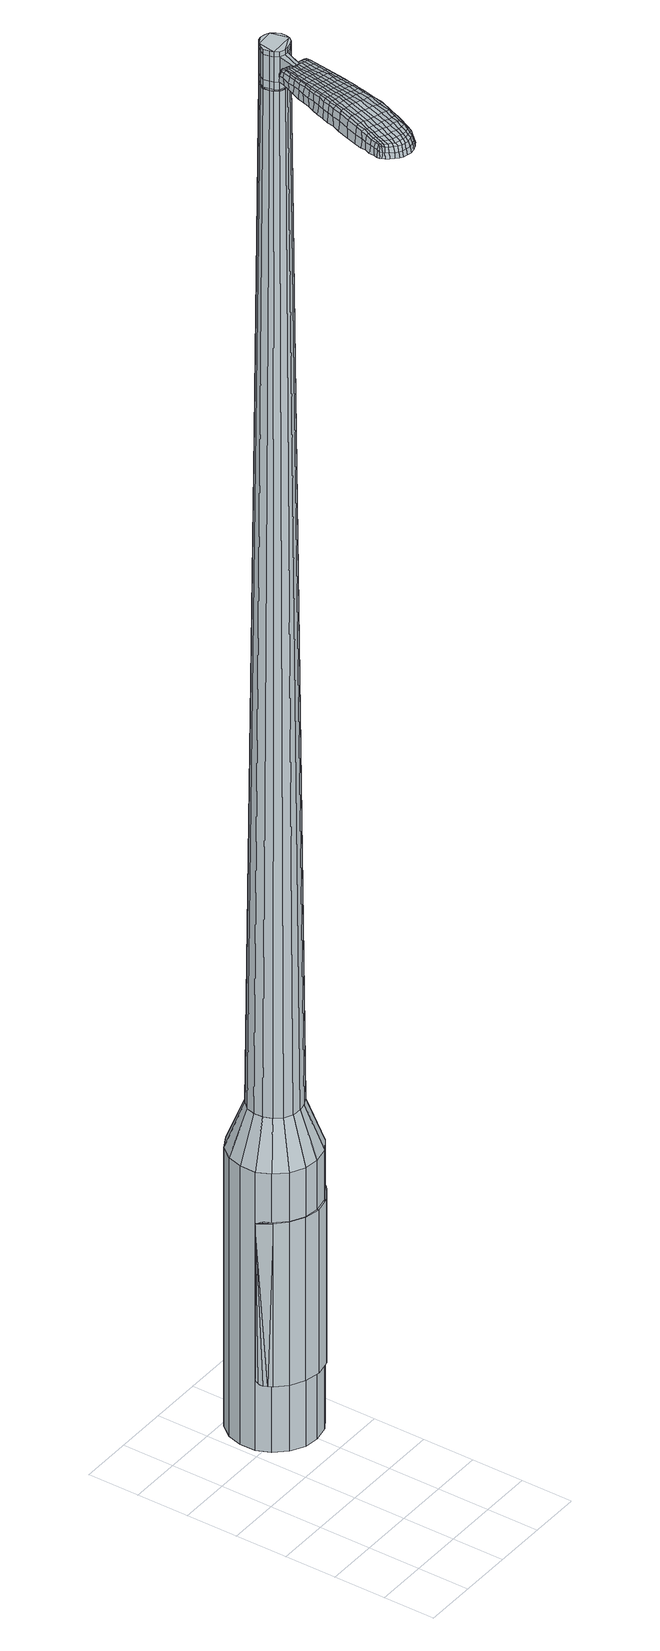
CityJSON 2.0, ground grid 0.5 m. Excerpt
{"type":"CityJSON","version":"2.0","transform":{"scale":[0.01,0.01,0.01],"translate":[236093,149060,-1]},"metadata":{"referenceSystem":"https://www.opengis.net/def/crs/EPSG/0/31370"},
"CityObjects":{
"object1":{"type":"GenericCityObject","attributes":{"cluster":38,"mean_distance_to_centroid":0.254,"new_centroid_x":236093.98,"new_centroid_y":149062.17,"mean_distance_to_camera":8.78,"H1":5.51,"H2":5.55,"Z_final":115.18,"cluster2":-1,"proj_x":236087.69,"proj_y":149060.14,"id_line":90867,"bearing_l":162.09,"distance":6.6,"orientation":"left","G_obj":252.09},"geometry":[{"type":"MultiSurface","lod":"2","boundaries":[[[0,1,2,3]],[[1,4,5,2]],[[4,6,7,5]],[[6,8,9,7]],[[8,10,11,9]],[[10,12,13,11]],[[12,14,15,13]],[[14,16,17,15]],[[16,18,19,17]],[[18,20,21,19]],[[20,22,23,21]],[[22,24,25,23]],[[24,26,27,25]],[[26,28,29,27]],[[28,30,31,29]],[[30,32,33,31]],[[32,34,35,33]],[[34,0,3,35]],[[36,37,38,39]],[[38,40,41,42]],[[41,43,42]],[[42,44,45,46]],[[45,47,46]],[[46,48,49,50]],[[49,51,50]],[[42,46,50,38]],[[50,52,39,38]],[[53,36,39]],[[2,5,7,35]],[[7,9,11,15]],[[11,13,15]],[[15,17,19,23]],[[19,21,23]],[[23,25,27,31]],[[27,29,31]],[[15,23,31,7]],[[31,33,35,7]],[[3,2,35]],[[1,0,54,55]],[[0,34,56,54]],[[34,32,57,56]],[[32,30,58,57]],[[30,28,59,58]],[[28,26,60,59]],[[26,24,61,60]],[[24,22,62,61]],[[22,20,63,62]],[[20,18,64,63]],[[18,16,65,64]],[[16,14,66,65]],[[14,12,67,66]],[[12,10,68,67]],[[10,8,69,68]],[[8,6,70,69]],[[6,4,71,70]],[[4,1,55,71]],[[55,54,72,73]],[[54,56,74,72]],[[56,57,75,74]],[[57,58,76,75]],[[58,59,77,76]],[[59,60,78,77]],[[60,61,79,78]],[[61,62,80,79]],[[62,63,81,80]],[[63,64,82,81]],[[64,65,83,82]],[[65,66,84,83]],[[66,67,85,84]],[[67,68,86,85]],[[68,69,87,86]],[[69,70,88,87]],[[70,71,89,88]],[[71,55,73,89]],[[90,91,92,93]],[[74,94,91,90]],[[75,95,94,74]],[[96,97,95,75]],[[98,99,97,96]],[[100,101,99,98]],[[102,103,101,100]],[[80,104,103,102]],[[105,106,104,80]],[[107,108,106,105]],[[109,110,108,107]],[[111,112,110,109]],[[85,113,112,111]],[[86,114,113,85]],[[115,116,114,86]],[[88,117,116,115]],[[118,119,117,88]],[[93,92,119,118]],[[120,121,122,123]],[[124,120,123,125]],[[126,124,125,127]],[[128,126,127,129]],[[130,128,129,131]],[[132,130,131,133]],[[134,132,133,135]],[[136,134,135,137]],[[138,136,137,139]],[[140,138,139,141]],[[142,140,141,143]],[[144,142,143,145]],[[146,144,145,147]],[[148,146,147,149]],[[150,148,149,151]],[[152,150,151,153]],[[73,72,90,93]],[[72,74,90]],[[76,96,75]],[[76,77,98,96]],[[77,78,100,98]],[[78,79,102,100]],[[79,80,102]],[[81,105,80]],[[81,82,107,105]],[[82,83,109,107]],[[83,84,111,109]],[[84,85,111]],[[87,115,86]],[[87,88,115]],[[89,118,88]],[[89,73,93,118]],[[154,155,92,91]],[[155,156,119,92]],[[156,117,119]],[[157,116,117]],[[157,114,116]],[[158,112,113]],[[158,159,110,112]],[[159,160,108,110]],[[160,161,106,108]],[[161,104,106]],[[162,103,104]],[[162,163,101,103]],[[163,164,99,101]],[[164,165,97,99]],[[165,95,97]],[[154,91,94]],[[39,52,152,166]],[[155,154,167,153]],[[53,39,166,121]],[[154,94,122,167]],[[36,53,121,120]],[[94,95,123,122]],[[37,36,120,124]],[[95,165,125,123]],[[38,37,124,126]],[[165,164,127,125]],[[40,38,126,128]],[[164,163,129,127]],[[41,40,128,130]],[[163,162,131,129]],[[43,41,130,132]],[[162,104,133,131]],[[42,43,132,134]],[[104,161,135,133]],[[44,42,134,136]],[[161,160,137,135]],[[45,44,136,138]],[[160,159,139,137]],[[47,45,138,140]],[[159,158,141,139]],[[46,47,140,142]],[[158,113,143,141]],[[48,46,142,144]],[[113,114,145,143]],[[49,48,144,146]],[[114,157,147,145]],[[51,49,146,148]],[[157,117,149,147]],[[50,51,148,150]],[[117,156,151,149]],[[52,50,150,152]],[[156,155,153,151]],[[152,153,168,169]],[[153,167,170,168]],[[167,122,171,170]],[[122,121,172,171]],[[121,166,173,172]],[[166,152,169,173]],[[174,175,176,177]],[[178,174,177,179]],[[174,178,180,181]],[[175,174,181,182]],[[183,184,185,186]],[[187,183,186,188]],[[183,187,189,190]],[[184,183,190,191]],[[192,193,194,195]],[[196,192,195,197]],[[192,196,198,199]],[[193,192,199,200]],[[201,202,203,204]],[[205,201,204,206]],[[201,205,207,208]],[[202,201,208,209]],[[210,211,212,213]],[[214,210,213,215]],[[210,214,216,217]],[[211,210,217,218]],[[219,220,221,222]],[[223,219,222,224]],[[219,223,225,226]],[[220,219,226,227]],[[228,229,230,231]],[[220,228,231,221]],[[228,220,227,232]],[[229,228,232,233]],[[234,235,236,237]],[[229,234,237,230]],[[234,229,233,238]],[[235,234,238,239]],[[240,178,179,241]],[[235,240,241,236]],[[240,235,239,242]],[[178,240,242,180]],[[243,244,245,246]],[[247,243,246,248]],[[243,247,249,250]],[[244,243,250,251]],[[252,253,254,255]],[[244,252,255,245]],[[252,244,251,256]],[[253,252,256,257]],[[258,259,260,261]],[[253,258,261,254]],[[258,253,257,262]],[[259,258,262,263]],[[264,265,266,267]],[[259,264,267,260]],[[264,259,263,268]],[[265,264,268,269]],[[270,175,182,271]],[[265,270,271,266]],[[270,265,269,272]],[[175,270,272,176]],[[273,274,275,276]],[[277,273,276,278]],[[273,277,279,280]],[[274,273,280,281]],[[282,283,284,285]],[[274,282,285,275]],[[282,274,281,286]],[[283,282,286,287]],[[288,289,290,291]],[[283,288,291,284]],[[288,283,287,292]],[[289,288,292,293]],[[294,187,188,295]],[[289,294,295,290]],[[294,289,293,296]],[[187,294,296,189]],[[297,298,299,300]],[[301,297,300,302]],[[297,301,303,304]],[[298,297,304,305]],[[306,307,308,309]],[[298,306,309,299]],[[306,298,305,310]],[[307,306,310,311]],[[312,313,314,315]],[[307,312,315,308]],[[312,307,311,316]],[[313,312,316,317]],[[318,319,320,321]],[[313,318,321,314]],[[318,313,317,322]],[[319,318,322,323]],[[324,184,191,325]],[[319,324,325,320]],[[324,319,323,326]],[[184,324,326,185]],[[327,213,212,328]],[[329,327,328,330]],[[327,329,331,332]],[[213,327,332,215]],[[333,329,330,334]],[[335,333,334,336]],[[333,335,337,338]],[[329,333,338,331]],[[339,335,336,340]],[[341,339,340,342]],[[339,341,343,344]],[[335,339,344,337]],[[345,341,342,346]],[[347,345,346,348]],[[345,347,349,350]],[[341,345,350,343]],[[351,347,348,352]],[[202,351,352,203]],[[351,202,209,353]],[[347,351,353,349]],[[354,355,200,199]],[[356,354,199,198]],[[354,356,357,358]],[[355,354,358,359]],[[360,361,359,358]],[[362,360,358,357]],[[360,362,363,364]],[[361,360,364,365]],[[366,367,365,364]],[[368,366,364,363]],[[366,368,369,370]],[[367,366,370,371]],[[372,373,371,370]],[[374,372,370,369]],[[372,374,207,205]],[[373,372,205,206]],[[375,376,377,378]],[[277,375,378,279]],[[375,277,278,379]],[[376,375,379,380]],[[381,196,197,382]],[[376,381,382,377]],[[381,376,380,383]],[[196,381,383,198]],[[384,385,386,387]],[[223,384,387,225]],[[384,223,224,388]],[[385,384,388,389]],[[390,391,392,393]],[[385,390,393,386]],[[390,385,389,394]],[[391,390,394,395]],[[396,193,200,397]],[[391,396,397,392]],[[396,391,395,398]],[[193,396,398,194]],[[399,400,401,402]],[[181,399,402,182]],[[399,181,180,403]],[[400,399,403,404]],[[405,406,407,408]],[[400,405,408,401]],[[405,400,404,409]],[[406,405,409,410]],[[411,204,203,412]],[[406,411,412,407]],[[411,406,410,413]],[[204,411,413,206]],[[414,415,416,417]],[[186,414,417,188]],[[414,186,185,418]],[[415,414,418,419]],[[420,208,207,421]],[[415,420,421,416]],[[420,415,419,422]],[[208,420,422,209]],[[423,424,425,426]],[[301,423,426,303]],[[423,301,302,427]],[[424,423,427,428]],[[429,214,215,430]],[[424,429,430,425]],[[429,424,428,431]],[[214,429,431,216]],[[432,433,434,435]],[[247,432,435,249]],[[432,247,248,436]],[[433,432,436,437]],[[438,439,440,441]],[[433,438,441,434]],[[438,433,437,442]],[[439,438,442,443]],[[444,211,218,445]],[[439,444,445,440]],[[444,439,443,446]],[[211,444,446,212]],[[447,448,437,436]],[[246,447,436,248]],[[447,246,245,449]],[[448,447,449,450]],[[451,452,443,442]],[[448,451,442,437]],[[451,448,450,453]],[[452,451,453,454]],[[455,328,212,446]],[[452,455,446,443]],[[455,452,454,456]],[[328,455,456,330]],[[457,458,459,460]],[[304,457,460,305]],[[457,304,303,426]],[[458,457,426,425]],[[461,332,331,462]],[[458,461,462,459]],[[461,458,425,430]],[[332,461,430,215]],[[463,464,450,449]],[[255,463,449,245]],[[463,255,254,465]],[[464,463,465,466]],[[467,468,454,453]],[[464,467,453,450]],[[467,464,466,469]],[[468,467,469,470]],[[471,334,330,456]],[[468,471,456,454]],[[471,468,470,472]],[[334,471,472,336]],[[473,474,475,476]],[[310,473,476,311]],[[473,310,305,460]],[[474,473,460,459]],[[477,338,337,478]],[[474,477,478,475]],[[477,474,459,462]],[[338,477,462,331]],[[479,480,466,465]],[[261,479,465,254]],[[479,261,260,481]],[[480,479,481,482]],[[483,484,470,469]],[[480,483,469,466]],[[483,480,482,485]],[[484,483,485,486]],[[487,340,336,472]],[[484,487,472,470]],[[487,484,486,488]],[[340,487,488,342]],[[489,490,491,492]],[[316,489,492,317]],[[489,316,311,476]],[[490,489,476,475]],[[493,344,343,494]],[[490,493,494,491]],[[493,490,475,478]],[[344,493,478,337]],[[495,496,482,481]],[[267,495,481,260]],[[495,267,266,497]],[[496,495,497,498]],[[499,500,486,485]],[[496,499,485,482]],[[499,496,498,501]],[[500,499,501,502]],[[503,346,342,488]],[[500,503,488,486]],[[503,500,502,504]],[[346,503,504,348]],[[505,506,507,508]],[[322,505,508,323]],[[505,322,317,492]],[[506,505,492,491]],[[509,350,349,510]],[[506,509,510,507]],[[509,506,491,494]],[[350,509,494,343]],[[511,512,498,497]],[[271,511,497,266]],[[511,271,182,402]],[[512,511,402,401]],[[513,514,502,501]],[[512,513,501,498]],[[513,512,401,408]],[[514,513,408,407]],[[515,352,348,504]],[[514,515,504,502]],[[515,514,407,412]],[[352,515,412,203]],[[516,517,419,418]],[[326,516,418,185]],[[516,326,323,508]],[[517,516,508,507]],[[518,353,209,422]],[[517,518,422,419]],[[518,517,507,510]],[[353,518,510,349]],[[519,520,380,379]],[[276,519,379,278]],[[519,276,275,521]],[[520,519,521,522]],[[523,356,198,383]],[[520,523,383,380]],[[523,520,522,524]],[[356,523,524,357]],[[525,526,527,528]],[[226,525,528,227]],[[525,226,225,387]],[[526,525,387,386]],[[529,530,531,532]],[[526,529,532,527]],[[529,526,386,393]],[[530,529,393,392]],[[533,355,359,534]],[[530,533,534,531]],[[533,530,392,397]],[[355,533,397,200]],[[535,536,522,521]],[[285,535,521,275]],[[535,285,284,537]],[[536,535,537,538]],[[539,362,357,524]],[[536,539,524,522]],[[539,536,538,540]],[[362,539,540,363]],[[541,542,543,544]],[[232,541,544,233]],[[541,232,227,528]],[[542,541,528,527]],[[545,546,547,548]],[[542,545,548,543]],[[545,542,527,532]],[[546,545,532,531]],[[549,361,365,550]],[[546,549,550,547]],[[549,546,531,534]],[[361,549,534,359]],[[551,552,538,537]],[[291,551,537,284]],[[551,291,290,553]],[[552,551,553,554]],[[555,368,363,540]],[[552,555,540,538]],[[555,552,554,556]],[[368,555,556,369]],[[557,558,559,560]],[[238,557,560,239]],[[557,238,233,544]],[[558,557,544,543]],[[561,562,563,564]],[[558,561,564,559]],[[561,558,543,548]],[[562,561,548,547]],[[565,367,371,566]],[[562,565,566,563]],[[565,562,547,550]],[[367,565,550,365]],[[567,568,554,553]],[[295,567,553,290]],[[567,295,188,417]],[[568,567,417,416]],[[569,374,369,556]],[[568,569,556,554]],[[569,568,416,421]],[[374,569,421,207]],[[570,571,404,403]],[[242,570,403,180]],[[570,242,239,560]],[[571,570,560,559]],[[572,573,410,409]],[[571,572,409,404]],[[572,571,559,564]],[[573,572,564,563]],[[574,373,206,413]],[[573,574,413,410]],[[574,573,563,566]],[[373,574,566,371]],[[575,576,577,578]],[[578,577,579,580]],[[581,579,577,582]],[[582,577,576,583]],[[584,585,586,587]],[[587,586,588,589]],[[590,588,586,591]],[[591,586,585,592]],[[593,594,595,596]],[[596,595,597,598]],[[599,597,595,600]],[[600,595,594,601]],[[602,603,604,605]],[[605,604,606,607]],[[608,606,604,609]],[[609,604,603,610]],[[611,612,613,614]],[[614,613,615,616]],[[617,615,613,618]],[[618,613,612,619]],[[620,621,622,623]],[[623,622,624,625]],[[626,624,622,627]],[[627,622,621,628]],[[629,630,631,632]],[[632,631,621,620]],[[628,621,631,633]],[[633,631,630,634]],[[635,636,637,638]],[[638,637,630,629]],[[634,630,637,639]],[[639,637,636,640]],[[580,579,641,642]],[[642,641,636,635]],[[640,636,641,643]],[[643,641,579,581]],[[644,645,646,647]],[[647,646,648,649]],[[650,648,646,651]],[[651,646,645,652]],[[653,654,655,656]],[[656,655,645,644]],[[652,645,655,657]],[[657,655,654,658]],[[659,660,661,662]],[[662,661,654,653]],[[658,654,661,663]],[[663,661,660,664]],[[665,666,667,668]],[[668,667,660,659]],[[664,660,667,669]],[[669,667,666,670]],[[583,576,671,672]],[[672,671,666,665]],[[670,666,671,673]],[[673,671,576,575]],[[674,675,676,677]],[[677,676,678,679]],[[680,678,676,681]],[[681,676,675,682]],[[683,684,685,686]],[[686,685,675,674]],[[682,675,685,687]],[[687,685,684,688]],[[689,690,691,692]],[[692,691,684,683]],[[688,684,691,693]],[[693,691,690,694]],[[589,588,695,696]],[[696,695,690,689]],[[694,690,695,697]],[[697,695,588,590]],[[698,699,700,701]],[[701,700,702,703]],[[704,702,700,705]],[[705,700,699,706]],[[707,708,709,710]],[[710,709,699,698]],[[706,699,709,711]],[[711,709,708,712]],[[713,714,715,716]],[[716,715,708,707]],[[712,708,715,717]],[[717,715,714,718]],[[719,720,721,722]],[[722,721,714,713]],[[718,714,721,723]],[[723,721,720,724]],[[592,585,725,726]],[[726,725,720,719]],[[724,720,725,727]],[[727,725,585,584]],[[611,614,728,729]],[[729,728,730,731]],[[732,730,728,733]],[[733,728,614,616]],[[731,730,734,735]],[[735,734,736,737]],[[738,736,734,739]],[[739,734,730,732]],[[737,736,740,741]],[[741,740,742,743]],[[744,742,740,745]],[[745,740,736,738]],[[743,742,746,747]],[[747,746,748,749]],[[750,748,746,751]],[[751,746,742,744]],[[749,748,752,753]],[[753,752,603,602]],[[610,603,752,754]],[[754,752,748,750]],[[601,755,756,600]],[[600,756,757,599]],[[758,757,756,759]],[[759,756,755,760]],[[760,761,762,759]],[[759,762,763,758]],[[764,763,762,765]],[[765,762,761,766]],[[766,767,768,765]],[[765,768,769,764]],[[770,769,768,771]],[[771,768,767,772]],[[772,773,774,771]],[[771,774,775,770]],[[608,775,774,606]],[[606,774,773,607]],[[776,777,778,779]],[[779,778,678,680]],[[679,678,778,780]],[[780,778,777,781]],[[598,597,782,783]],[[783,782,777,776]],[[781,777,782,784]],[[784,782,597,599]],[[785,786,787,788]],[[788,787,624,626]],[[625,624,787,789]],[[789,787,786,790]],[[791,792,793,794]],[[794,793,786,785]],[[790,786,793,795]],[[795,793,792,796]],[[601,594,797,798]],[[798,797,792,791]],[[796,792,797,799]],[[799,797,594,593]],[[800,801,802,803]],[[803,802,582,583]],[[581,582,802,804]],[[804,802,801,805]],[[806,807,808,809]],[[809,808,801,800]],[[805,801,808,810]],[[810,808,807,811]],[[602,605,812,813]],[[813,812,807,806]],[[811,807,812,814]],[[814,812,605,607]],[[815,816,817,818]],[[818,817,587,589]],[[584,587,817,819]],[[819,817,816,820]],[[608,609,821,822]],[[822,821,816,815]],[[820,816,821,823]],[[823,821,609,610]],[[824,825,826,827]],[[827,826,702,704]],[[702,826,703]],[[703,826,825,828]],[[616,615,829,830]],[[830,829,825,824]],[[828,825,829,831]],[[831,829,615,617]],[[832,833,648,834]],[[834,648,650]],[[649,648,835]],[[648,833,835]],[[836,837,838,839]],[[839,838,833,832]],[[835,833,838,840]],[[840,838,837,841]],[[619,612,842,843]],[[843,842,837,836]],[[841,837,842,844]],[[844,842,612,611]],[[845,846,835]],[[835,846,647,649]],[[644,647,846,847]],[[847,846,845,848]],[[841,849,850,840]],[[840,850,845,835]],[[848,845,850,851]],[[851,850,849,852]],[[611,729,853,844]],[[844,853,849,841]],[[852,849,853,854]],[[854,853,729,731]],[[855,856,857,858]],[[858,857,705,706]],[[704,705,857,827]],[[827,857,856,824]],[[732,733,859,860]],[[860,859,856,855]],[[824,856,859,830]],[[830,859,733,616]],[[848,861,862,847]],[[847,862,656,644]],[[653,656,862,863]],[[862,861,863]],[[852,864,865,851]],[[851,865,861,848]],[[863,861,865,866]],[[866,865,864,867]],[[731,735,868,854]],[[854,868,864,852]],[[867,864,868,869]],[[869,868,735,737]],[[870,871,872,873]],[[873,872,711,712]],[[706,711,872,858]],[[858,872,871,855]],[[738,739,874,875]],[[875,874,871,870]],[[855,871,874,860]],[[860,874,739,732]],[[876,877,863]],[[863,877,662,653]],[[659,662,877,878]],[[878,877,876,879]],[[867,880,881,866]],[[866,881,876,863]],[[879,876,881,882]],[[882,881,880,883]],[[737,741,884,869]],[[869,884,880,867]],[[883,880,884,885]],[[885,884,741,743]],[[886,887,888,889]],[[889,888,717,718]],[[712,717,888,873]],[[873,888,887,870]],[[744,745,890,891]],[[891,890,887,886]],[[870,887,890,875]],[[875,890,745,738]],[[879,892,893,878]],[[878,893,668,659]],[[665,668,893,894]],[[894,893,892,895]],[[883,896,897,882]],[[882,897,892,879]],[[895,892,897,898]],[[898,897,896,899]],[[743,747,900,885]],[[885,900,896,883]],[[899,896,900,901]],[[901,900,747,749]],[[902,903,904,905]],[[905,904,723,724]],[[718,723,904,889]],[[889,904,903,886]],[[750,751,906,907]],[[907,906,903,902]],[[886,903,906,891]],[[891,906,751,744]],[[895,908,909,894]],[[894,909,672,665]],[[583,672,909,803]],[[803,909,908,800]],[[899,910,911,898]],[[898,911,908,895]],[[800,908,911,809]],[[809,911,910,806]],[[749,753,912,901]],[[901,912,910,899]],[[806,910,912,813]],[[813,912,753,602]],[[820,913,914,819]],[[819,914,727,584]],[[724,727,914,905]],[[905,914,913,902]],[[610,754,915,823]],[[823,915,913,820]],[[902,913,915,907]],[[907,915,754,750]],[[781,916,917,780]],[[780,917,677,679]],[[674,677,917,918]],[[918,917,916,919]],[[599,757,920,784]],[[784,920,916,781]],[[919,916,920,921]],[[921,920,757,758]],[[922,923,924,925]],[[925,924,627,628]],[[626,627,924,788]],[[788,924,923,785]],[[926,927,928,929]],[[929,928,923,922]],[[785,923,928,794]],[[794,928,927,791]],[[760,755,930,931]],[[931,930,927,926]],[[791,927,930,798]],[[798,930,755,601]],[[919,932,933,918]],[[918,933,686,674]],[[683,686,933,934]],[[934,933,932,935]],[[758,763,936,921]],[[921,936,932,919]],[[935,932,936,937]],[[937,936,763,764]],[[938,939,940,941]],[[941,940,633,634]],[[628,633,940,925]],[[925,940,939,922]],[[942,943,944,945]],[[945,944,939,938]],[[922,939,944,929]],[[929,944,943,926]],[[766,761,946,947]],[[947,946,943,942]],[[926,943,946,931]],[[931,946,761,760]],[[935,948,949,934]],[[934,949,692,683]],[[689,692,949,950]],[[950,949,948,951]],[[764,769,952,937]],[[937,952,948,935]],[[951,948,952,953]],[[953,952,769,770]],[[954,955,956,957]],[[957,956,639,640]],[[634,639,956,941]],[[941,956,955,938]],[[958,959,960,961]],[[961,960,955,954]],[[938,955,960,945]],[[945,960,959,942]],[[772,767,962,963]],[[963,962,959,958]],[[942,959,962,947]],[[947,962,767,766]],[[951,964,965,950]],[[950,965,696,689]],[[589,696,965,818]],[[818,965,964,815]],[[770,775,966,953]],[[953,966,964,951]],[[815,964,966,822]],[[822,966,775,608]],[[805,967,968,804]],[[804,968,643,581]],[[640,643,968,957]],[[957,968,967,954]],[[811,969,970,810]],[[810,970,967,805]],[[954,967,970,961]],[[961,970,969,958]],[[607,773,971,814]],[[814,971,969,811]],[[958,969,971,963]],[[963,971,773,772]],[[575,578,177,176]],[[578,580,179,177]],[[590,591,190,189]],[[591,592,191,190]],[[593,596,195,194]],[[596,598,197,195]],[[617,618,217,216]],[[618,619,218,217]],[[620,623,222,221]],[[623,625,224,222]],[[629,632,231,230]],[[632,620,221,231]],[[635,638,237,236]],[[638,629,230,237]],[[580,642,241,179]],[[642,635,236,241]],[[650,651,250,249]],[[651,652,251,250]],[[652,657,256,251]],[[657,658,257,256]],[[658,663,262,257]],[[663,664,263,262]],[[664,669,268,263]],[[669,670,269,268]],[[670,673,272,269]],[[673,575,176,272]],[[680,681,280,279]],[[681,682,281,280]],[[682,687,286,281]],[[687,688,287,286]],[[688,693,292,287]],[[693,694,293,292]],[[694,697,296,293]],[[697,590,189,296]],[[698,701,300,299]],[[701,703,302,300]],[[707,710,309,308]],[[710,698,299,309]],[[713,716,315,314]],[[716,707,308,315]],[[719,722,321,320]],[[722,713,314,321]],[[592,726,325,191]],[[726,719,320,325]],[[776,779,378,377]],[[779,680,279,378]],[[598,783,382,197]],[[783,776,377,382]],[[625,789,388,224]],[[789,790,389,388]],[[790,795,394,389]],[[795,796,395,394]],[[796,799,398,395]],[[799,593,194,398]],[[703,427,302]],[[703,828,428,427]],[[828,831,431,428]],[[831,617,216,431]],[[832,834,435,434]],[[834,650,249,435]],[[836,839,441,440]],[[839,832,434,441]],[[619,843,445,218]],[[843,836,440,445]],[[972,973,974,975]],[[976,977,975,974]],[[978,979,980,981]],[[982,983,984,985]],[[973,986,987,974]],[[988,976,974,987]],[[989,978,981,990]],[[991,992,983,982]],[[986,993,994,987]],[[994,995,988,987]],[[996,989,990,997]],[[998,992,991,999]],[[993,1000,1001,994]],[[1001,1002,995,994]],[[1003,996,997,1004]],[[1005,998,999,1006]],[[1007,1008,1009,1010]],[[1011,1012,1008,1007]],[[1011,1013,1014,1012]],[[1013,1015,1016,1014]],[[1017,1018,1019,1020]],[[1021,1022,1018,1017]],[[1023,1024,1022,1021]],[[1025,1026,1024,1023]],[[1020,1009,1008,1017]],[[1017,1008,1012,1021]],[[1012,1014,1023,1021]],[[1014,1016,1025,1023]],[[981,980,977,976]],[[990,981,976,988]],[[995,997,990,988]],[[1002,1004,997,995]],[[982,985,979,978]],[[991,982,978,989]],[[999,991,989,996]],[[1006,999,996,1003]],[[983,1007,1010,984]],[[992,1011,1007,983]],[[1013,1011,992,998]],[[1015,1013,998,1005]],[[1027,1028,1029,1030]],[[1029,1031,1032,1033]],[[1029,1033,1034,1035]],[[1029,1035,1030]],[[1036,1027,1030,1037]],[[1038,1037,1030,1039]],[[1040,1039,1030]],[[1041,1029,1028,1042]],[[1043,1041,1042,1044]],[[1045,1043,1044,1046]],[[1047,1045,1046,1048]],[[1049,1047,1048,1050]],[[1050,1051,1052,1053]],[[1050,1053,1054,1055]],[[1050,1055,1056,1057]],[[1056,1058,1059,1060]],[[1056,1060,1061,1062]],[[1056,1062,1057]],[[1050,1057,1049]],[[1063,1064,1028,1027]],[[1065,1066,1031,1029]],[[1067,1068,1040,1030]],[[1064,1069,1042,1028]],[[1070,1065,1029,1041]],[[1069,1071,1044,1042]],[[1072,1070,1041,1043]],[[1071,1073,1046,1044]],[[1074,1072,1043,1045]],[[1073,1075,1048,1046]],[[1076,1074,1045,1047]],[[1075,1077,1050,1048]],[[1078,1076,1047,1049]],[[1077,1079,1051,1050]],[[1080,1081,1058,1056]],[[1082,1078,1049,1057]],[[1052,1051,1079,1083]],[[1053,1052,1083,1084]],[[1054,1053,1084,1085]],[[1055,1054,1085,1086]],[[1056,1055,1086,1080]],[[1087,1063,1027,1036]],[[1088,1087,1036,1037]],[[1089,1088,1037,1038]],[[1090,1089,1038,1039]],[[1068,1090,1039,1040]],[[1032,1031,1066,1091]],[[1059,1058,1081,1092]],[[1033,1032,1091,1093]],[[1034,1033,1093,1094]],[[1035,1034,1094,1095]],[[1030,1035,1095,1067]],[[1060,1059,1092,1096]],[[1061,1060,1096,1097]],[[1062,1061,1097,1098]],[[1057,1062,1098,1082]]]}]}
},
"vertices":[
[86,175,384],[73,182,384],[73,182,96],[86,175,96],[63,193,384],[63,193,96],[57,206,384],[57,206,96],[57,221,384],[57,221,96],[61,235,384],[61,235,96],[70,247,384],[70,247,96],[83,254,384],[83,254,96],[97,257,384],[97,257,96],[112,255,384],[112,255,96],[125,249,384],[125,249,96],[135,238,384],[135,238,96],[140,224,384],[140,224,96],[141,209,384],[141,209,96],[136,195,384],[136,195,96],[127,184,384],[127,184,96],[115,176,384],[115,176,96],[100,173,384],[100,173,96],[104,203,1524],[108,205,1524],[111,209,1524],[95,202,1524],[112,213,1524],[112,218,1524],[107,226,1524],[110,222,1524],[103,228,1524],[98,229,1524],[90,225,1524],[94,228,1524],[87,221,1524],[85,217,1524],[87,208,1524],[86,212,1524],[90,204,1524],[99,202,1524],[91,191,429],[83,195,429],[100,190,429],[108,192,429],[116,196,429],[121,203,429],[124,212,429],[123,220,429],[120,228,429],[114,235,429],[106,239,429],[98,240,429],[89,238,429],[82,234,429],[76,227,429],[74,219,429],[74,210,429],[77,202,429],[95,202,1483],[90,204,1483],[99,202,1483],[104,203,1483],[108,205,1483],[111,209,1483],[112,213,1483],[112,218,1483],[110,222,1483],[107,226,1483],[103,228,1483],[98,229,1483],[94,228,1483],[90,225,1483],[87,221,1483],[85,217,1483],[86,212,1483],[87,208,1483],[95,203,1483],[95,203,1485],[91,205,1485],[91,205,1483],[99,202,1485],[104,203,1485],[107,206,1483],[107,206,1485],[110,209,1483],[110,209,1485],[111,213,1483],[111,213,1485],[111,218,1483],[111,218,1485],[110,222,1485],[107,225,1483],[107,225,1485],[103,227,1483],[103,227,1485],[98,228,1483],[98,228,1485],[94,227,1483],[94,227,1485],[90,225,1485],[87,221,1485],[86,217,1483],[86,217,1485],[86,212,1485],[88,208,1483],[88,208,1485],[104,203,1519],[99,202,1519],[99,202,1493],[104,203,1493],[108,205,1519],[108,205,1493],[111,209,1519],[111,209,1493],[112,213,1519],[112,213,1493],[112,218,1519],[112,218,1493],[110,222,1519],[110,222,1493],[107,226,1519],[107,226,1493],[103,228,1519],[103,228,1493],[98,229,1519],[98,229,1493],[94,228,1519],[94,228,1493],[90,225,1519],[90,225,1493],[87,221,1519],[87,221,1493],[85,217,1519],[85,217,1493],[86,212,1519],[86,212,1493],[87,208,1519],[87,208,1493],[90,204,1519],[90,204,1493],[95,202,1485],[90,204,1485],[87,208,1485],[85,217,1485],[94,228,1485],[98,229,1485],[103,228,1485],[107,226,1485],[112,218,1485],[112,213,1485],[111,209,1485],[108,205,1485],[95,202,1519],[95,202,1493],[86,186,1513],[86,186,1518],[89,185,1513],[92,184,1513],[92,184,1518],[89,185,1518],[47,120,1519],[50,127,1518],[48,126,1509],[46,119,1510],[45,112,1519],[43,111,1510],[46,112,1526],[49,121,1525],[52,127,1525],[84,108,1519],[86,115,1518],[85,116,1525],[83,109,1525],[82,100,1519],[80,101,1526],[83,98,1510],[85,106,1510],[87,113,1509],[45,44,1519],[41,45,1519],[41,44,1513],[45,43,1513],[49,43,1519],[49,42,1513],[49,45,1524],[45,45,1524],[42,46,1524],[67,114,1530],[70,121,1529],[67,122,1529],[64,115,1530],[65,105,1531],[61,106,1531],[68,104,1530],[71,113,1530],[73,120,1529],[92,191,1512],[90,192,1512],[89,191,1517],[92,190,1517],[95,190,1512],[94,189,1517],[95,189,1506],[92,190,1506],[89,191,1506],[30,63,1519],[31,67,1519],[30,66,1512],[29,63,1512],[30,61,1518],[29,60,1512],[31,61,1522],[32,63,1523],[32,66,1524],[32,71,1519],[33,77,1519],[32,76,1512],[30,71,1512],[33,71,1524],[35,77,1525],[35,82,1519],[37,90,1519],[35,89,1511],[33,82,1511],[36,83,1526],[39,90,1526],[41,101,1519],[39,100,1510],[42,101,1526],[74,189,1513],[71,182,1513],[73,182,1518],[75,189,1517],[76,194,1512],[77,193,1516],[75,194,1506],[73,188,1507],[70,181,1507],[69,175,1514],[66,168,1515],[67,168,1520],[70,175,1519],[67,174,1507],[64,167,1507],[63,161,1515],[60,154,1516],[62,154,1522],[65,161,1521],[61,160,1508],[59,153,1508],[58,147,1517],[55,140,1517],[57,141,1524],[59,148,1523],[56,146,1508],[53,140,1509],[52,133,1518],[54,134,1524],[51,133,1509],[64,52,1519],[66,55,1519],[65,55,1524],[63,52,1523],[63,49,1518],[62,50,1522],[64,48,1512],[65,50,1512],[67,53,1512],[68,59,1519],[70,64,1519],[69,65,1525],[67,60,1524],[69,58,1512],[71,63,1512],[72,70,1519],[75,77,1519],[73,79,1526],[71,71,1526],[73,68,1511],[76,76,1511],[78,88,1519],[77,90,1526],[79,87,1510],[103,179,1513],[101,172,1513],[102,171,1507],[104,178,1507],[104,185,1512],[105,184,1506],[103,184,1516],[102,180,1517],[100,173,1518],[99,165,1514],[97,158,1515],[98,156,1507],[100,163,1507],[98,166,1519],[96,159,1520],[95,150,1515],[93,143,1516],[94,142,1508],[96,149,1508],[94,152,1521],[92,144,1522],[92,136,1517],[90,129,1517],[91,127,1509],[93,134,1508],[90,137,1523],[89,130,1524],[88,122,1518],[89,120,1509],[87,123,1524],[90,185,1519],[88,185,1519],[88,178,1520],[85,178,1520],[91,177,1520],[93,184,1519],[85,170,1522],[83,171,1522],[83,163,1523],[81,164,1523],[86,162,1523],[88,170,1521],[81,156,1524],[78,157,1524],[79,149,1525],[76,150,1525],[82,148,1525],[84,155,1524],[76,142,1526],[74,143,1526],[74,135,1527],[71,136,1527],[77,134,1527],[80,141,1526],[72,128,1528],[69,129,1528],[75,127,1528],[46,48,1527],[43,49,1527],[50,48,1526],[52,52,1527],[48,52,1528],[44,53,1528],[50,58,1529],[46,60,1529],[54,58,1528],[56,65,1530],[52,65,1530],[48,66,1530],[54,72,1531],[51,73,1531],[58,71,1530],[61,80,1531],[57,81,1531],[53,82,1531],[61,93,1531],[57,94,1531],[65,92,1531],[61,48,1518],[59,46,1519],[59,45,1513],[62,47,1513],[61,49,1523],[59,48,1523],[54,44,1519],[54,43,1513],[54,46,1524],[31,58,1518],[31,56,1518],[32,57,1523],[32,60,1523],[29,58,1513],[30,55,1513],[33,53,1519],[35,49,1519],[36,51,1524],[34,54,1523],[32,52,1513],[35,49,1513],[38,47,1519],[39,48,1524],[38,46,1513],[51,120,1528],[53,120,1528],[55,126,1528],[53,127,1527],[48,112,1528],[50,111,1529],[55,118,1529],[58,117,1530],[61,124,1529],[58,125,1528],[52,110,1529],[55,109,1530],[61,116,1530],[64,123,1529],[58,108,1531],[81,110,1528],[79,111,1529],[77,102,1529],[79,102,1528],[83,117,1527],[81,118,1528],[75,112,1529],[73,103,1530],[77,119,1528],[103,187,1512],[102,188,1512],[101,187,1517],[103,186,1517],[104,186,1506],[102,187,1506],[98,189,1512],[98,188,1517],[99,188,1506],[78,196,1512],[80,195,1512],[79,194,1506],[77,195,1506],[78,194,1517],[80,194,1517],[82,194,1512],[84,193,1512],[84,193,1506],[81,194,1506],[82,193,1517],[84,192,1517],[87,193,1512],[86,192,1506],[87,191,1517],[77,189,1519],[78,189,1519],[74,182,1520],[76,182,1520],[80,188,1519],[83,187,1519],[78,181,1520],[80,180,1520],[85,186,1519],[83,179,1520],[101,181,1519],[99,182,1519],[97,174,1520],[99,174,1520],[96,183,1519],[94,176,1520],[71,175,1521],[73,175,1521],[69,168,1522],[70,168,1522],[75,174,1521],[78,173,1521],[73,167,1522],[75,166,1523],[80,172,1522],[78,165,1523],[97,167,1521],[95,167,1521],[93,160,1522],[95,159,1522],[92,168,1521],[90,161,1522],[66,161,1523],[68,161,1523],[63,154,1524],[65,154,1524],[70,160,1523],[73,159,1524],[68,153,1525],[70,152,1525],[76,158,1524],[73,151,1525],[93,152,1523],[91,153,1523],[89,146,1524],[91,145,1524],[88,154,1524],[86,147,1525],[61,147,1525],[63,147,1525],[58,140,1526],[60,140,1526],[65,146,1526],[68,145,1526],[63,139,1527],[65,138,1527],[71,144,1526],[68,137,1527],[89,138,1525],[87,139,1525],[85,132,1526],[87,131,1526],[83,140,1526],[81,133,1527],[56,134,1527],[58,133,1527],[60,132,1527],[63,131,1528],[66,130,1528],[85,124,1527],[83,125,1527],[79,126,1528],[62,51,1525],[59,50,1525],[63,55,1526],[61,54,1526],[55,49,1526],[56,52,1527],[32,62,1525],[33,59,1525],[34,63,1526],[33,65,1525],[35,56,1525],[37,53,1526],[38,57,1527],[36,60,1526],[39,51,1526],[41,55,1527],[65,60,1526],[63,59,1527],[67,65,1527],[65,65,1528],[58,58,1528],[61,64,1529],[34,70,1526],[35,68,1527],[37,74,1528],[36,76,1527],[37,66,1527],[40,63,1528],[42,70,1529],[39,72,1528],[43,61,1528],[45,68,1530],[69,71,1528],[67,71,1529],[72,79,1528],[70,79,1529],[63,71,1529],[66,79,1530],[38,82,1528],[39,80,1528],[42,88,1529],[40,90,1528],[41,79,1529],[44,77,1530],[47,85,1530],[44,87,1530],[47,75,1530],[50,83,1531],[76,90,1529],[73,90,1529],[69,91,1530],[44,101,1528],[46,100,1529],[48,98,1530],[51,97,1530],[54,96,1531],[50,125,1509],[52,126,1518],[49,119,1518],[47,119,1509],[46,111,1519],[45,110,1510],[48,112,1525],[51,120,1525],[53,126,1525],[83,117,1525],[84,115,1518],[82,108,1518],[81,110,1525],[80,100,1519],[79,102,1525],[81,98,1510],[83,107,1509],[85,114,1509],[42,46,1513],[42,47,1519],[45,46,1519],[45,45,1513],[49,46,1519],[49,45,1513],[49,47,1524],[46,47,1524],[43,48,1524],[67,122,1528],[69,121,1528],[67,114,1529],[64,115,1529],[65,105,1529],[61,106,1529],[68,104,1529],[71,113,1529],[73,120,1528],[89,189,1516],[89,190,1512],[91,189,1512],[91,188,1516],[94,188,1512],[94,187,1516],[94,187,1506],[91,188,1506],[88,189,1506],[31,66,1512],[33,66,1519],[32,63,1518],[31,63,1512],[32,61,1518],[31,61,1512],[33,61,1522],[34,63,1523],[34,66,1523],[34,76,1512],[35,76,1519],[34,71,1519],[32,70,1512],[35,71,1524],[37,76,1525],[37,89,1511],[39,89,1519],[37,82,1519],[35,81,1511],[38,82,1525],[41,90,1526],[43,100,1519],[41,99,1510],[44,101,1526],[74,181,1518],[73,181,1513],[76,188,1513],[77,188,1517],[78,193,1512],[78,192,1515],[77,192,1506],[75,187,1506],[72,181,1507],[69,167,1520],[68,167,1514],[70,174,1514],[72,174,1519],[69,173,1507],[66,166,1507],[64,154,1522],[62,153,1516],[65,160,1515],[66,160,1521],[63,159,1508],[60,153,1508],[59,140,1523],[57,139,1517],[60,146,1516],[61,147,1522],[58,146,1508],[55,139,1508],[54,133,1517],[56,133,1524],[52,132,1509],[63,56,1523],[64,55,1519],[63,53,1518],[62,53,1523],[61,51,1518],[61,52,1522],[62,50,1512],[64,51,1512],[65,54,1512],[67,66,1525],[68,65,1519],[66,60,1519],[65,61,1524],[67,58,1512],[69,64,1512],[72,79,1526],[73,78,1519],[70,71,1519],[69,72,1525],[71,69,1511],[74,76,1511],[76,89,1519],[75,90,1526],[77,87,1510],[100,171,1507],[99,173,1513],[101,180,1513],[102,179,1506],[102,185,1512],[103,184,1506],[101,184,1515],[100,181,1517],[98,174,1518],[96,157,1507],[95,158,1514],[97,165,1514],[98,164,1507],[96,166,1519],[94,159,1520],[92,142,1508],[92,144,1516],[93,151,1515],[94,149,1508],[92,152,1521],[90,145,1522],[89,128,1508],[88,129,1517],[90,136,1516],[91,135,1508],[89,138,1522],[87,131,1523],[86,122,1517],[87,121,1509],[85,124,1524],[90,184,1518],[87,185,1518],[87,177,1519],[85,178,1519],[90,176,1519],[92,183,1518],[85,170,1520],[83,171,1520],[83,163,1521],[80,164,1521],[86,162,1521],[88,169,1520],[81,156,1523],[78,157,1523],[78,149,1524],[76,150,1524],[81,148,1524],[84,155,1523],[76,142,1525],[73,143,1525],[74,135,1526],[71,136,1526],[77,134,1526],[79,141,1525],[72,128,1527],[69,129,1527],[75,127,1527],[43,50,1526],[46,49,1526],[50,49,1525],[51,53,1526],[48,53,1526],[44,54,1526],[46,60,1528],[50,59,1528],[53,58,1527],[56,65,1528],[52,66,1529],[49,67,1529],[51,74,1530],[54,73,1530],[58,72,1529],[60,80,1530],[57,81,1530],[54,82,1530],[57,94,1530],[61,93,1530],[64,92,1530],[59,47,1513],[58,48,1518],[60,50,1518],[61,48,1512],[60,51,1523],[58,50,1523],[54,47,1519],[54,46,1513],[54,48,1523],[34,58,1523],[33,57,1518],[33,59,1518],[34,60,1523],[31,59,1512],[32,56,1512],[37,52,1523],[37,51,1519],[35,54,1519],[36,55,1523],[34,53,1513],[36,50,1513],[39,49,1519],[40,50,1524],[39,48,1513],[55,126,1527],[53,119,1527],[52,120,1527],[54,126,1526],[49,111,1527],[50,111,1528],[61,124,1528],[58,117,1528],[56,118,1528],[58,125,1527],[53,110,1528],[55,108,1529],[61,116,1529],[64,123,1528],[58,107,1529],[76,102,1528],[79,111,1527],[80,110,1527],[78,102,1527],[82,117,1526],[81,117,1527],[75,112,1528],[72,103,1528],[77,118,1527],[100,185,1516],[101,186,1512],[102,186,1512],[101,185,1516],[101,185,1506],[98,187,1512],[97,186,1516],[98,186,1506],[78,192,1506],[79,193,1512],[77,193,1506],[79,192,1516],[83,191,1506],[84,191,1512],[81,192,1512],[80,191,1506],[81,191,1516],[84,190,1516],[86,190,1512],[86,190,1506],[86,190,1516],[78,188,1518],[77,188,1518],[75,181,1519],[76,181,1519],[82,186,1518],[80,187,1518],[78,180,1519],[80,179,1519],[85,185,1518],[83,179,1519],[97,174,1519],[99,181,1518],[100,181,1518],[98,174,1519],[96,182,1518],[94,175,1519],[73,174,1520],[72,174,1520],[70,167,1521],[78,172,1520],[75,173,1520],[73,166,1521],[75,165,1521],[80,172,1520],[78,165,1521],[93,160,1521],[95,167,1520],[96,166,1520],[94,159,1521],[92,168,1520],[89,161,1521],[68,160,1522],[67,160,1522],[64,153,1523],[65,153,1523],[73,158,1522],[70,159,1522],[68,152,1523],[70,151,1524],[75,157,1523],[73,150,1524],[89,145,1523],[91,153,1522],[92,152,1522],[90,145,1523],[87,154,1522],[85,146,1523],[63,146,1524],[62,147,1524],[59,140,1525],[60,139,1525],[68,144,1525],[65,145,1524],[63,138,1525],[66,137,1526],[71,143,1525],[68,136,1526],[85,131,1525],[87,138,1524],[88,138,1524],[86,131,1525],[83,139,1524],[81,132,1525],[58,132,1526],[57,133,1526],[63,131,1527],[60,132,1526],[66,130,1527],[83,124,1526],[84,124,1526],[79,125,1526],[59,51,1524],[61,53,1524],[62,56,1525],[60,55,1525],[54,50,1525],[56,53,1525],[35,63,1525],[35,60,1524],[34,62,1524],[35,65,1525],[39,58,1526],[38,54,1525],[36,57,1524],[37,61,1525],[40,52,1525],[41,56,1526],[62,60,1526],[64,60,1526],[66,66,1526],[64,65,1527],[58,59,1526],[60,65,1527],[38,74,1527],[37,68,1526],[36,70,1526],[37,76,1526],[43,70,1528],[41,64,1527],[38,66,1526],[40,72,1527],[43,62,1527],[45,68,1528],[66,71,1527],[68,72,1527],[71,79,1527],[69,79,1528],[62,71,1528],[65,80,1529],[42,88,1528],[40,80,1527],[39,82,1527],[42,89,1527],[47,85,1529],[45,77,1529],[42,79,1528],[45,87,1528],[48,75,1529],[50,83,1530],[73,91,1528],[74,91,1528],[69,91,1529],[46,99,1528],[45,100,1528],[51,97,1529],[49,98,1529],[54,95,1530],[77,193,1508],[83,191,1508],[72,160,1509],[65,162,1509],[65,140,1510],[57,142,1510],[52,102,1512],[43,105,1512],[49,122,1511],[58,119,1511],[47,85,1513],[43,72,1514],[34,75,1514],[38,88,1513],[90,188,1508],[80,158,1509],[73,137,1510],[61,99,1512],[66,116,1511],[55,82,1513],[51,69,1514],[96,186,1508],[87,155,1509],[81,134,1510],[70,96,1512],[75,114,1511],[60,67,1514],[64,79,1513],[103,184,1508],[95,153,1509],[89,132,1510],[79,94,1512],[84,111,1511],[68,64,1514],[73,76,1513],[39,59,1514],[39,54,1514],[32,56,1514],[31,62,1514],[47,57,1514],[46,52,1514],[55,54,1514],[52,50,1514],[63,51,1514],[59,48,1514],[40,49,1515],[42,45,1515],[41,45,1515],[36,50,1515],[44,48,1515],[43,45,1515],[48,46,1515],[44,44,1515],[53,45,1515],[45,44,1515],[130,185,334],[127,182,334],[127,182,165],[136,193,171],[130,185,165],[132,188,165],[134,190,166],[135,192,167],[136,193,169],[132,188,334],[134,190,333],[135,192,332],[136,193,331],[136,193,328],[115,174,165],[115,174,334],[100,171,165],[100,171,334],[85,174,165],[85,174,334],[72,181,165],[72,181,334],[62,191,165],[62,191,334],[60,195,334],[58,199,334],[57,201,333],[57,203,332],[56,205,331],[56,205,328],[60,195,165],[56,205,171],[56,205,169],[57,203,167],[57,201,166],[58,199,165],[128,187,334],[125,184,334],[125,184,165],[128,187,165],[134,195,171],[134,195,328],[113,177,334],[113,177,165],[100,174,334],[100,174,165],[86,176,334],[86,176,165],[74,183,334],[74,183,165],[64,193,334],[64,193,165],[63,196,334],[59,206,328],[59,206,171],[63,196,165],[61,200,334],[60,203,333],[59,204,332],[59,206,331],[130,190,334],[132,192,333],[133,194,332],[134,195,331],[130,190,165],[59,206,169],[132,192,166],[133,194,167],[134,195,169],[59,204,167],[60,203,166],[61,200,165]
]}
